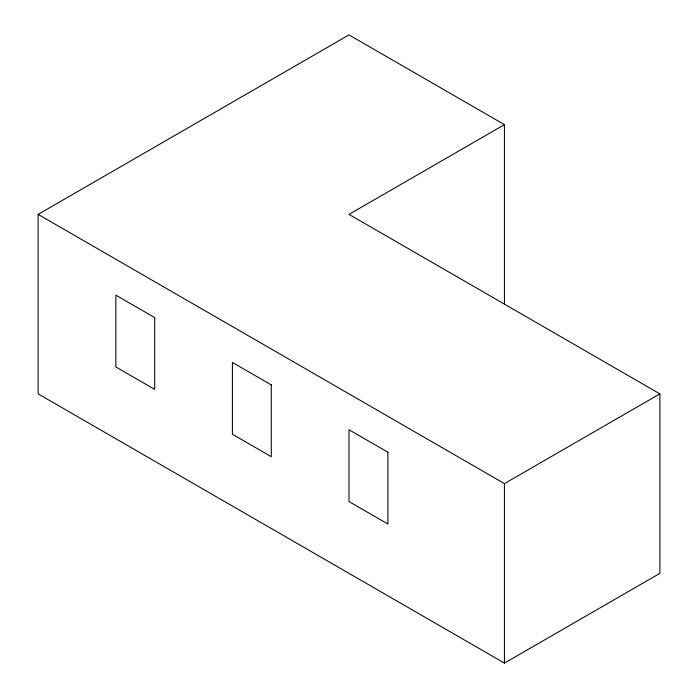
<?xml version="1.0" encoding="UTF-8"?>
<svg xmlns="http://www.w3.org/2000/svg" width="698" height="698" viewBox="0 0 698 698"><rect width="100%" height="100%" fill="white"/><g stroke="black" fill="none" stroke-linecap="round" stroke-linejoin="round"><path stroke-width="1.05" d="M504.436 124.645L349 214.382L659.88 393.873L659.88 573.355L504.436 663.1L38.12 393.873L38.12 214.382L349 34.9L504.436 124.645L504.436 304.127M38.12 214.382L504.436 483.609L659.88 393.873M504.436 483.609L504.436 663.1M154.703 317.59L115.842 295.158L115.842 366.947L154.703 389.388L154.703 317.59M271.278 384.895L232.417 362.463L232.417 434.252L271.278 456.693L271.278 384.895M387.861 452.199L349 429.767L349 501.565L387.861 523.997L387.861 452.199"/></g></svg>
